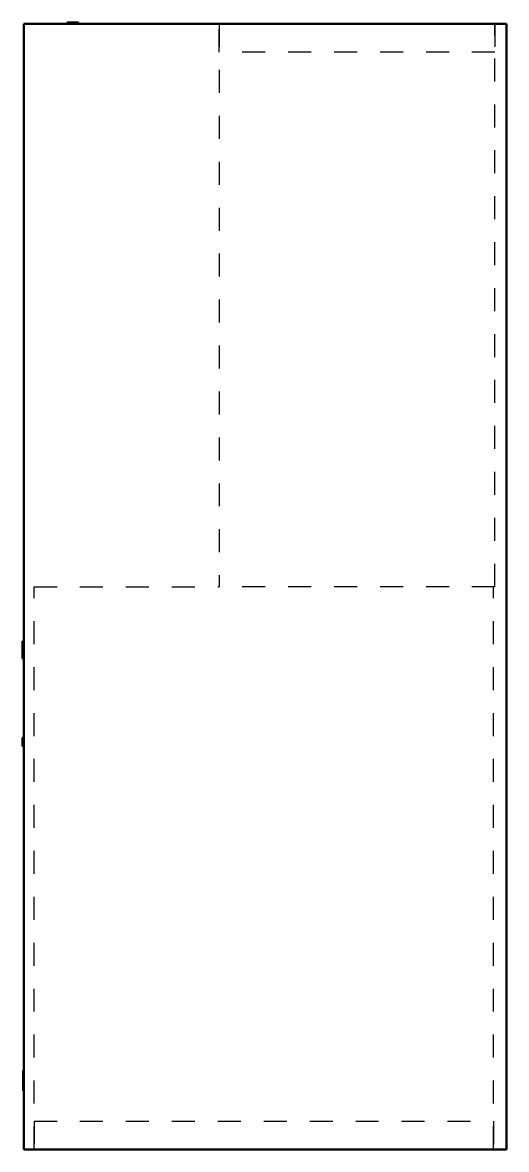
# Model space of a CAD drawing. Header units: inches. Extents: x -10.6 to 10.5, y 0 to 49.1.
import ezdxf

# ---------------------------------------------------------------- set-up
doc = ezdxf.new("R2010")
doc.units = ezdxf.units.IN
doc.header["$MEASUREMENT"] = 0
doc.linetypes.add('Dashed', pattern=[2, 1, -1])
doc.layers.add('AM_0', color=7, linetype='Continuous', lineweight=50)
doc.layers.add('AM_9', color=6, linetype='Dashed', lineweight=25)

# ---------------------------------------------------------------- blocks, each defined once
blk = doc.blocks.new('1_AMST36CU14_PART8_0_in_AMST36CU14_2')
at = {"layer": 'AM_9'}
for p, q in [((-2, 49), (-2, 24.5)), ((10, 24.5), (10, 49)), ((10, 24.5), (-2, 24.5))]:
    blk.add_line(p, q, dxfattribs=at)
blk = doc.blocks.new('2_AMST36CU14_PART7_0_in_AMST36CU14_2')
at = {"layer": 'AM_9'}
for p, q in [((-10.0625, 24.5), (-2, 24.5)), ((-10.0625, 0), (-10.0625, 24.5)), ((9.9375, 0), (9.9375, 24.5))]:
    blk.add_line(p, q, dxfattribs=at)
blk = doc.blocks.new('3_AMST36CU14_PART6_0_in_AMST36CU14_2')
at = {"layer": 'AM_0'}
for p, q in [((-8.625, 49.0625), (-8.625, 49)), ((-8.625, 49.0625), (-8.125, 49.0625)), ((-8.125, 49), (-8.125, 49.0625))]:
    blk.add_line(p, q, dxfattribs=at)
blk = doc.blocks.new('4_AMST36CU14_PART5_0_in_AMST36CU14_2')
at = {"layer": 'AM_0'}
for p, q in [((-10.5625, 21.375), (-10.5625, 22.125)), ((-10.5, 22.125), (-10.5625, 22.125)), ((-10.5625, 21.375), (-10.5, 21.375))]:
    blk.add_line(p, q, dxfattribs=at)
blk = doc.blocks.new('5_AMST36CU14_PART4_0_in_AMST36CU14_2')
at = {"layer": 'AM_0'}
for p, q in [((-10.5625, 17.5625), (-10.5625, 17.9375)), ((-10.5, 17.9375), (-10.5625, 17.9375)), ((-10.5625, 17.5625), (-10.5, 17.5625))]:
    blk.add_line(p, q, dxfattribs=at)
blk = doc.blocks.new('6_AMST36CU14_PART3_0_in_AMST36CU14_2')
at = {"layer": 'AM_0'}
for q in [(-10.53125, 2.6875), (-10.5, 2.5625)]:
    blk.add_line((-10.53125, 2.5625), q, dxfattribs=at)
at = {"layer": 'AM_9'}
blk.add_line((-10.5, 3.3125), (-10.53125, 3.3125), dxfattribs=at)
blk = doc.blocks.new('7_AMST36CU14_PART2_0_in_AMST36CU14_2')
at = {"layer": 'AM_0'}
for p, q in [((-10.53125, 2.6875), (-10.53125, 3.4375)), ((-10.5, 3.4375), (-10.53125, 3.4375)), ((-10.53125, 2.6875), (-10.5, 2.6875))]:
    blk.add_line(p, q, dxfattribs=at)
blk = doc.blocks.new('8_AMST36CU14_PART1_0_in_AMST36CU14_2')
at = {"layer": 'AM_0'}
for p, q in [((-10.5, 0), (-10.5, 49)), ((10.5, 49), (-10.5, 49)), ((10.5, 49), (10.5, 0)), ((10.5, 0), (-10.5, 0))]:
    blk.add_line(p, q, dxfattribs=at)
at = {"layer": 'AM_9'}
for p, q in [((-2, 47.775), (-2, 49)), ((10, 49), (10, 47.775)), ((10, 47.775), (-2, 47.775)), ((-10.0625, 1.225), (-10.0625, 0)), ((-10.0625, 1.225), (9.9375, 1.225)), ((9.9375, 1.225), (9.9375, 0))]:
    blk.add_line(p, q, dxfattribs=at)

msp = doc.modelspace()

# ---------------------------------------------------------------- block references
for name in ['8_AMST36CU14_PART1_0_in_AMST36CU14_2', '3_AMST36CU14_PART6_0_in_AMST36CU14_2', '1_AMST36CU14_PART8_0_in_AMST36CU14_2', '2_AMST36CU14_PART7_0_in_AMST36CU14_2', '4_AMST36CU14_PART5_0_in_AMST36CU14_2', '5_AMST36CU14_PART4_0_in_AMST36CU14_2', '7_AMST36CU14_PART2_0_in_AMST36CU14_2', '6_AMST36CU14_PART3_0_in_AMST36CU14_2']:
    msp.add_blockref(name, (0, 0))

doc.saveas('drawing.dxf')
